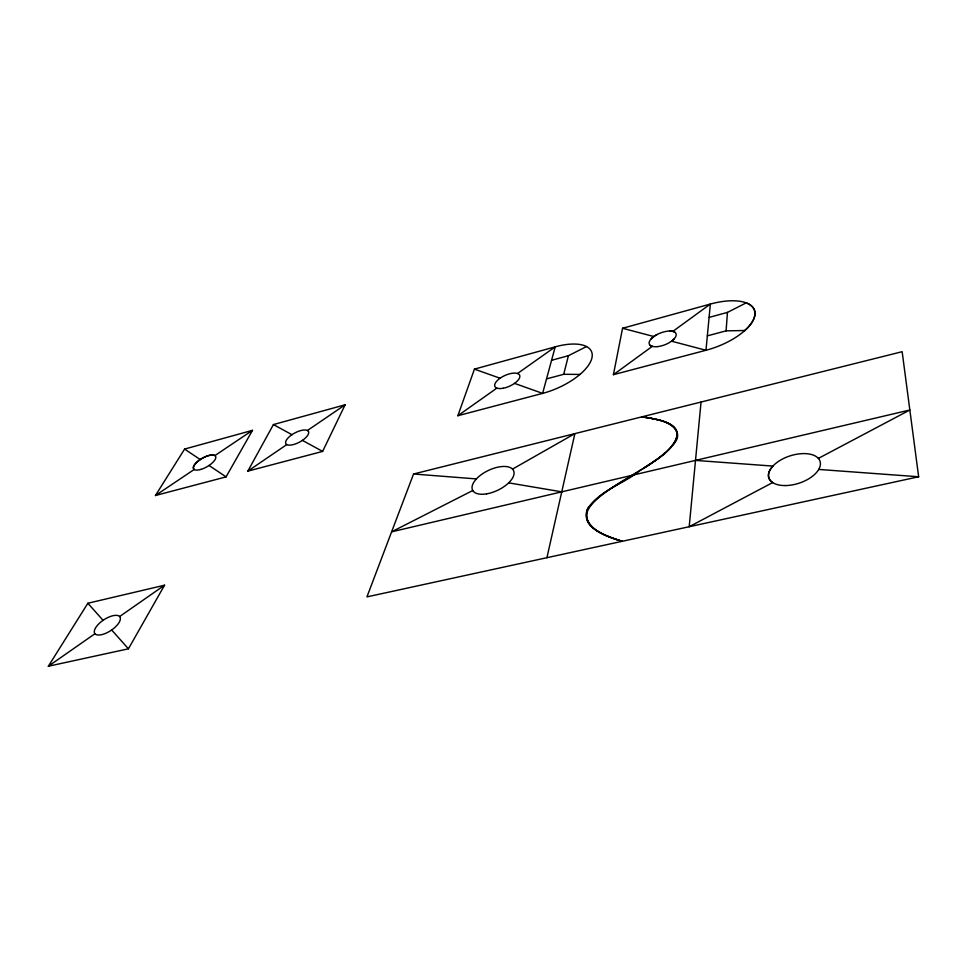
<?xml version="1.0" encoding="UTF-8"?>
<svg xmlns="http://www.w3.org/2000/svg" width="967" height="967" viewBox="0 0 967 967"><rect width="100%" height="100%" fill="white"/><g stroke="black" fill="none" stroke-linecap="round" stroke-linejoin="round"><path stroke-width="1.45" d="M707.336 335.875L726.096 330.847L727.45 312.401L746.222 302.864A48.737 21.371 -20.4 0 1 744.82 330.521M701.051 402.042L689.193 526.725L772.645 482.581A26.931 14.384 -17.9 0 1 772.887 466.082L695.491 460.401M613.416 374.688L622.555 328.272L710.358 304.061A48.701 21.359 -20.4 0 1 754.925 314.553A48.701 21.359 -20.4 0 1 705.97 350.272L613.416 374.688L652.302 346.355M546.923 557.693L574.869 433.627L512.51 469.104M546.536 378.895L563.713 374.302L568.415 355.711L586.486 346.561M542.608 393.376L555.215 346.851L474.434 369.128L457.862 415.725L542.608 393.376L514.517 383.379M413.562 473.999L366.94 596.881L918.65 476.767L902.151 351.698L413.562 473.999L476.405 478.919M322.627 451.408L345.122 404.798L273.407 424.573L247.842 471.134L322.627 451.408L302.393 440.372A12.281 4.92 -28.3 0 1 299.105 442.342L296.833 443.394A13.115 5.258 -28.3 0 1 290.499 445.098L288.77 445.122A12.281 4.92 -28.3 0 1 286.8 444.566A12.281 4.92 -28.3 0 1 285.736 443.406L285.603 442.354A13.127 5.258 -28.3 0 1 287.707 438.341L289.169 436.879A12.281 4.92 -28.3 0 1 291.974 434.691A12.269 4.92 -28.3 0 1 295.213 432.757L297.449 431.717A13.127 5.258 -28.3 0 1 303.711 430.025L305.427 429.989A12.281 4.92 -28.3 0 1 308.449 431.572M128.43 648.809L164.535 585.216L87.864 603.251L48.35 666.239L128.43 648.809L111.664 629.976A14.396 6.128 -33.4 0 1 107.808 632.321L105.258 633.506A15.375 6.551 -33.4 0 1 98.465 635.029L96.76 634.799A14.396 6.128 -33.4 0 1 94.971 633.723A14.396 6.128 -33.4 0 1 94.282 631.91L94.464 630.375A15.387 6.551 -33.4 0 1 97.764 624.936L99.649 623.038A14.384 6.128 -33.4 0 1 103.082 620.331A14.384 6.116 -33.4 0 1 106.866 618.022L109.38 616.861A15.387 6.551 -33.4 0 1 116.076 615.326L117.793 615.52A14.384 6.128 -33.4 0 1 119.618 616.547A14.396 6.128 -33.4 0 1 120.379 618.324L120.234 619.835A15.375 6.551 -33.4 0 1 117.019 625.286L115.133 627.208A14.396 6.128 -33.4 0 1 111.664 629.976M226.06 476.876L252.484 430.351L184.588 449.075L155.457 495.503L226.06 476.876L209.029 465.465M672.827 445.062C686.824 430.919 667.061 420.693 654.562 419.086A160.643 82.944 -24.5 0 0 645.158 417.333L641.737 416.886L644.88 417.273A140.094 71.751 -24.1 0 1 654.405 419.025C691.743 425.818 676.525 447.806 653.1 461.803M640.287 470.288C658.696 459.99 702.38 429.312 657.487 419.823M665.018 452.822C637.761 479.052 531.935 514.492 622.156 541.315C607.856 537.072 579.813 527.74 587.815 508.158C600.422 491.985 620.258 483.875 636.83 472.525M672.863 331.379L710.358 304.061L705.97 350.272L671.533 341.194A14.408 6.31 -21.4 0 0 674.168 338.861M457.862 415.725L496.881 388.118M517.526 373.516L555.215 346.851M48.35 666.239L94.971 633.723M119.618 616.547L164.535 585.216M247.842 471.134L286.8 444.566M307.433 430.496L345.122 404.798M155.457 495.503L194.294 469.418A12.692 4.859 -29.7 0 1 200.229 459.555A12.692 4.859 -29.7 0 1 214.916 455.578L252.484 430.351M651.395 463.048L644.046 467.871M640.299 470.264C623.159 484.588 598.077 490.523 586.727 510.781C583.73 530.073 608.134 536.286 622.156 541.315M818.372 458.394L909.838 410.008L391.623 531.838L472.754 490.511M551.565 360.304L568.415 355.711M709.101 317.394L727.45 312.401M726.096 330.847L744.808 330.521M563.713 374.302L579.946 374.422M818.711 469.43L918.65 476.767M641.737 416.886L648.446 417.853A154.055 79.33 -24.4 0 1 657.487 419.823M508.654 482.859L561.754 491.84M622.555 328.272L653.861 336.54M474.434 369.128L500.072 378.242M273.407 424.573L291.974 434.691M184.588 449.075L200.254 459.567M87.864 603.251L103.082 620.331M308.546 431.62L308.703 432.66A13.127 5.258 -28.3 0 1 306.672 436.673L305.221 438.16A12.281 4.92 -28.3 0 1 302.393 440.372M555.191 346.839A45.969 19.896 -23.7 0 1 591.768 358.552A45.969 19.896 -23.7 0 1 542.584 393.4M652.217 346.379A14.408 6.31 -21.4 0 1 650.09 345.34M651.142 338.813A14.408 6.31 -21.4 0 1 657.185 334.437M669.793 331.004A14.408 6.31 -21.4 0 1 675.051 332.346M201.027 469.382A12.692 4.859 -29.7 0 0 215.593 456.303A12.692 4.859 -29.7 0 0 197.014 461.984A12.692 4.859 -29.7 0 0 201.027 469.382M503.118 388.263A13.598 5.838 -24.5 0 0 519.642 375.22A13.598 5.838 -24.5 0 0 499.008 379.028A13.598 5.838 -24.5 0 0 503.118 388.263M657.427 346.633A14.348 6.285 -21.4 0 0 676.102 333.917A14.348 6.285 -21.4 0 0 654.454 336.117A14.348 6.285 -21.4 0 0 657.427 346.633M486.606 493.859A22.712 10.963 -25.5 0 0 513.61 470.711A22.712 10.963 -25.5 0 0 478.931 476.489A22.712 10.963 -25.5 0 0 486.606 493.859M785.228 485.567A26.919 14.384 -17.9 0 0 820.089 461.416A26.919 14.384 -17.9 0 0 777.976 461.743A26.919 14.384 -17.9 0 0 785.228 485.567"/></g></svg>
